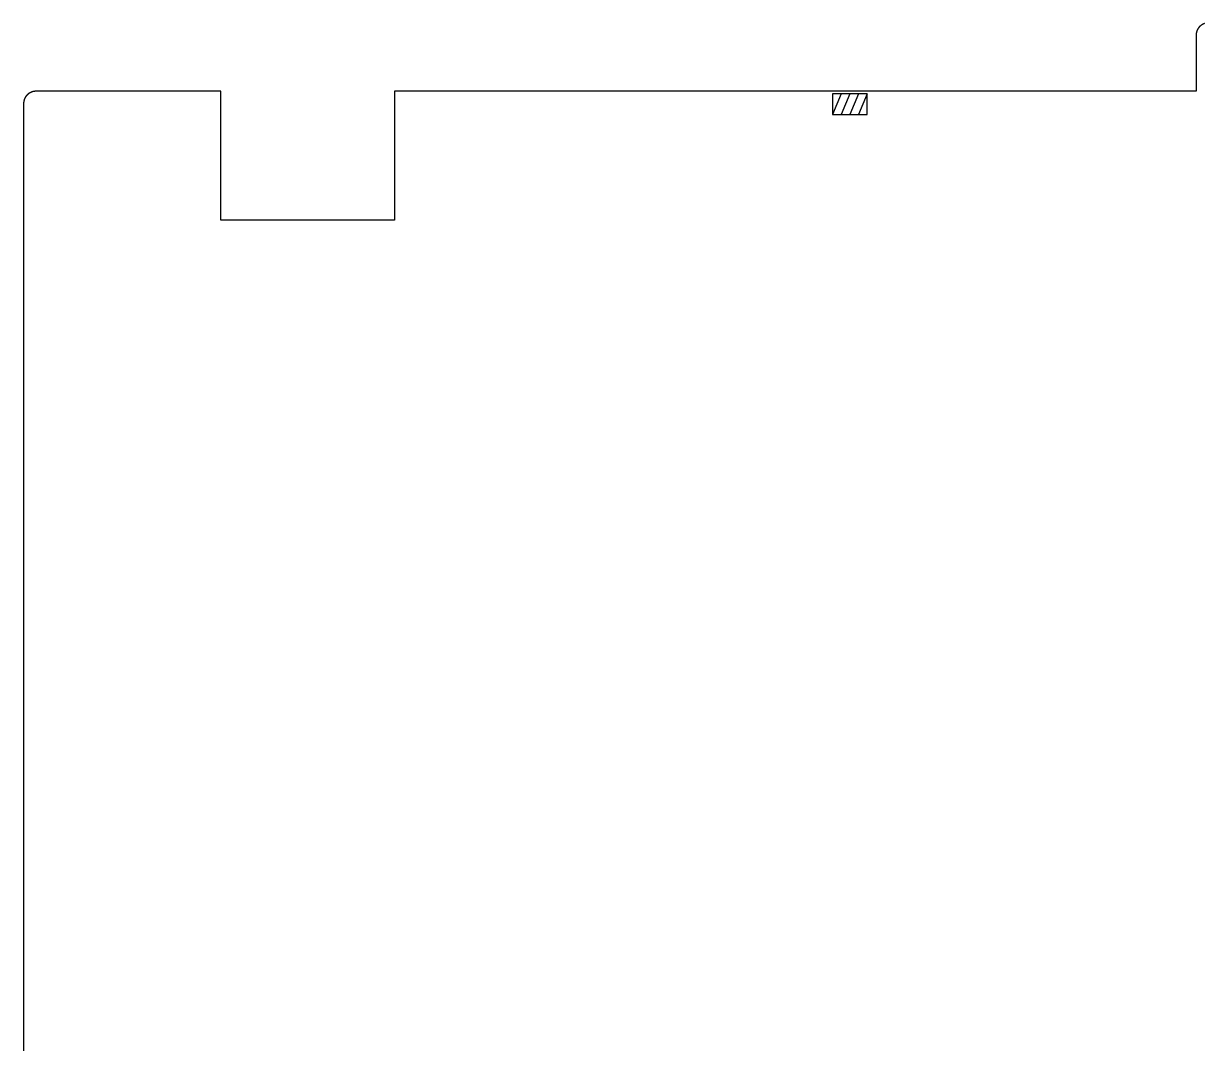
# Model space of a CAD drawing. Header units: millimetres. Extents: x 71 to 227, y -167 to -49.
# Drawn here: x 80.6 to 149, y -108.3 to -49.2 of the extents above; entities that cross this region are included whole.
import ezdxf

# ---------------------------------------------------------------- set-up
doc = ezdxf.new("R2010")
doc.units = ezdxf.units.MM
doc.layers.add('Edge.Cuts', color=254, linetype='CONTINUOUS', true_color=0xd0d2cd)
doc.layers.add('User.Drawings', color=9, linetype='CONTINUOUS', true_color=0xc2c2c2)

msp = doc.modelspace()

# ---------------------------------------------------------------- linework, layer by layer
at = {"layer": 'Edge.Cuts', "linetype": 'CONTINUOUS'}
for p, q in [((148.995713, -49.234377), (148.988925, -49.236917)), ((149.002513, -49.231917), (148.995713, -49.234377)), ((149.009326, -49.229537), (149.002513, -49.231917)), ((149.016149, -49.227238), (149.009326, -49.229537)), ((148.538784, -49.864616), (148.538783, -49.865612)), ((148.538783, -49.865612), (148.538783, -53.14467)), ((148.5388, -49.861181), (148.538784, -49.864616)), ((148.538836, -49.857748), (148.5388, -49.861181)), ((148.538892, -49.854309), (148.538836, -49.857748)), ((148.538968, -49.850873), (148.538892, -49.854309)), ((148.539064, -49.847432), (148.538968, -49.850873)), ((148.53918, -49.843993), (148.539064, -49.847432)), ((148.539316, -49.840549), (148.53918, -49.843993)), ((148.539473, -49.837108), (148.539316, -49.840549)), ((148.539649, -49.833662), (148.539473, -49.837108)), ((148.539846, -49.830218), (148.539649, -49.833662)), ((148.540063, -49.826769), (148.539846, -49.830218)), ((148.5403, -49.823323), (148.540063, -49.826769)), ((148.540557, -49.819873), (148.5403, -49.823323)), ((148.540835, -49.816425), (148.540557, -49.819873)), ((148.541132, -49.812972), (148.540835, -49.816425)), ((148.54145, -49.809523), (148.541132, -49.812972)), ((148.541788, -49.806069), (148.54145, -49.809523)), ((148.542146, -49.802618), (148.541788, -49.806069)), ((148.542525, -49.799163), (148.542146, -49.802618)), ((148.542923, -49.795711), (148.542525, -49.799163)), ((148.543342, -49.792254), (148.542923, -49.795711)), ((148.543781, -49.788801), (148.543342, -49.792254)), ((148.544241, -49.785344), (148.543781, -49.788801)), ((148.54472, -49.78189), (148.544241, -49.785344)), ((148.545221, -49.778433), (148.54472, -49.78189)), ((148.54574, -49.774979), (148.545221, -49.778433)), ((148.546281, -49.771521), (148.54574, -49.774979)), ((148.546842, -49.768067), (148.546281, -49.771521)), ((148.547423, -49.764609), (148.546842, -49.768067)), ((148.548024, -49.761155), (148.547423, -49.764609)), ((148.548647, -49.757697), (148.548024, -49.761155)), ((148.549288, -49.754244), (148.548647, -49.757697)), ((148.549951, -49.750787), (148.549288, -49.754244)), ((148.550634, -49.747335), (148.549951, -49.750787)), ((148.551337, -49.743879), (148.550634, -49.747335)), ((148.55206, -49.740427), (148.551337, -49.743879)), ((148.552804, -49.736973), (148.55206, -49.740427)), ((148.553568, -49.733523), (148.552804, -49.736973)), ((148.554353, -49.73007), (148.553568, -49.733523)), ((148.555158, -49.726622), (148.554353, -49.73007)), ((148.555983, -49.723171), (148.555158, -49.726622)), ((148.556828, -49.719725), (148.555983, -49.723171)), ((148.557695, -49.716277), (148.556828, -49.719725)), ((148.55858, -49.712833), (148.557695, -49.716277)), ((148.559488, -49.709387), (148.55858, -49.712833)), ((148.560414, -49.705947), (148.559488, -49.709387)), ((148.561362, -49.702504), (148.560414, -49.705947)), ((148.562329, -49.699067), (148.561362, -49.702504)), ((148.563317, -49.695628), (148.562329, -49.699067)), ((148.564325, -49.692195), (148.563317, -49.695628)), ((148.565354, -49.688759), (148.564325, -49.692195)), ((148.566403, -49.68533), (148.565354, -49.688759)), ((148.567472, -49.681899), (148.566403, -49.68533)), ((148.568561, -49.678474), (148.567472, -49.681899)), ((148.569672, -49.675048), (148.568561, -49.678474)), ((148.570801, -49.671628), (148.569672, -49.675048)), ((148.571952, -49.668206), (148.570801, -49.671628)), ((148.573122, -49.664792), (148.571952, -49.668206)), ((148.574314, -49.661376), (148.573122, -49.664792)), ((148.575524, -49.657967), (148.574314, -49.661376)), ((148.576756, -49.654557), (148.575524, -49.657967)), ((148.578007, -49.651155), (148.576756, -49.654557)), ((148.579279, -49.647751), (148.578007, -49.651155)), ((148.58057, -49.644355), (148.579279, -49.647751)), ((148.581882, -49.640959), (148.58057, -49.644355)), ((148.583214, -49.63757), (148.581882, -49.640959)), ((148.584566, -49.634181), (148.583214, -49.63757)), ((148.585938, -49.630799), (148.584566, -49.634181)), ((148.58733, -49.627418), (148.585938, -49.630799)), ((148.588742, -49.624045), (148.58733, -49.627418)), ((148.590174, -49.620672), (148.588742, -49.624045)), ((148.591626, -49.617307), (148.590174, -49.620672)), ((148.593098, -49.613943), (148.591626, -49.617307)), ((148.594589, -49.610587), (148.593098, -49.613943)), ((148.596102, -49.607233), (148.594589, -49.610587)), ((148.597633, -49.603886), (148.596102, -49.607233)), ((148.599185, -49.600542), (148.597633, -49.603886)), ((148.600755, -49.597205), (148.599185, -49.600542)), ((148.602346, -49.593871), (148.600755, -49.597205)), ((148.603956, -49.590545), (148.602346, -49.593871)), ((148.605586, -49.587221), (148.603956, -49.590545)), ((148.607235, -49.583906), (148.605586, -49.587221)), ((148.608905, -49.580594), (148.607235, -49.583906)), ((148.610593, -49.577291), (148.608905, -49.580594)), ((148.612302, -49.573991), (148.610593, -49.577291)), ((148.614028, -49.570699), (148.612302, -49.573991)), ((148.615776, -49.567412), (148.614028, -49.570699)), ((148.617541, -49.564133), (148.615776, -49.567412)), ((148.619327, -49.560858), (148.617541, -49.564133)), ((148.621131, -49.557593), (148.619327, -49.560858)), ((148.622955, -49.554331), (148.621131, -49.557593)), ((148.624797, -49.55108), (148.622955, -49.554331)), ((148.62666, -49.547832), (148.624797, -49.55108)), ((148.628539, -49.544595), (148.62666, -49.547832)), ((148.63044, -49.541362), (148.628539, -49.544595)), ((148.632357, -49.53814), (148.63044, -49.541362)), ((148.634295, -49.534923), (148.632357, -49.53814)), ((148.63625, -49.531715), (148.634295, -49.534923)), ((148.638225, -49.528514), (148.63625, -49.531715)), ((148.640218, -49.525322), (148.638225, -49.528514)), ((148.64223, -49.522137), (148.640218, -49.525322)), ((148.644259, -49.518963), (148.64223, -49.522137)), ((148.646308, -49.515794), (148.644259, -49.518963)), ((148.648374, -49.512637), (148.646308, -49.515794)), ((148.650459, -49.509486), (148.648374, -49.512637)), ((148.652561, -49.506346), (148.650459, -49.509486)), ((148.654683, -49.503213), (148.652561, -49.506346)), ((148.656821, -49.500091), (148.654683, -49.503213)), ((148.658978, -49.496977), (148.656821, -49.500091)), ((148.661152, -49.493874), (148.658978, -49.496977)), ((148.663345, -49.490779), (148.661152, -49.493874)), ((148.665554, -49.487696), (148.663345, -49.490779)), ((148.667782, -49.484621), (148.665554, -49.487696)), ((148.670026, -49.481557), (148.667782, -49.484621)), ((148.672288, -49.478502), (148.670026, -49.481557)), ((148.674567, -49.475459), (148.672288, -49.478502)), ((148.676864, -49.472426), (148.674567, -49.475459)), ((148.679177, -49.469404), (148.676864, -49.472426)), ((148.681508, -49.466391), (148.679177, -49.469404)), ((148.683854, -49.463391), (148.681508, -49.466391)), ((148.686219, -49.460401), (148.683854, -49.463391)), ((148.688599, -49.457423), (148.686219, -49.460401)), ((148.690997, -49.454455), (148.688599, -49.457423)), ((148.69341, -49.4515), (148.690997, -49.454455)), ((148.69584, -49.448556), (148.69341, -49.4515)), ((148.698286, -49.445624), (148.69584, -49.448556)), ((148.700748, -49.442703), (148.698286, -49.445624)), ((148.703226, -49.439796), (148.700748, -49.442703)), ((148.705721, -49.436899), (148.703226, -49.439796)), ((148.70823, -49.434016), (148.705721, -49.436899)), ((148.710756, -49.431145), (148.70823, -49.434016)), ((148.713297, -49.428287), (148.710756, -49.431145)), ((148.715853, -49.425441), (148.713297, -49.428287)), ((148.718425, -49.422608), (148.715853, -49.425441)), ((148.721012, -49.419788), (148.718425, -49.422608)), ((148.723614, -49.416982), (148.721012, -49.419788)), ((148.726231, -49.414188), (148.723614, -49.416982)), ((148.728863, -49.411409), (148.726231, -49.414188)), ((148.73151, -49.408642), (148.728863, -49.411409)), ((148.734171, -49.40589), (148.73151, -49.408642)), ((148.736846, -49.403151), (148.734171, -49.40589)), ((148.739536, -49.400426), (148.736846, -49.403151)), ((148.744958, -49.395019), (148.739536, -49.400426)), ((148.750436, -49.389669), (148.744958, -49.395019)), ((148.755969, -49.384378), (148.750436, -49.389669)), ((148.761555, -49.379146), (148.755969, -49.384378)), ((148.767194, -49.373974), (148.761555, -49.379146)), ((148.772884, -49.368864), (148.767194, -49.373974)), ((148.778624, -49.363816), (148.772884, -49.368864)), ((148.784414, -49.358831), (148.778624, -49.363816)), ((148.790252, -49.35391), (148.784414, -49.358831)), ((148.796137, -49.349054), (148.790252, -49.35391)), ((148.802067, -49.344264), (148.796137, -49.349054)), ((148.808043, -49.33954), (148.802067, -49.344264)), ((148.814062, -49.334884), (148.808043, -49.33954)), ((148.820124, -49.330296), (148.814062, -49.334884)), ((148.826226, -49.325777), (148.820124, -49.330296)), ((148.832369, -49.321327), (148.826226, -49.325777)), ((148.838551, -49.316948), (148.832369, -49.321327)), ((148.844771, -49.31264), (148.838551, -49.316948)), ((148.851028, -49.308404), (148.844771, -49.31264)), ((148.85732, -49.30424), (148.851028, -49.308404)), ((148.863646, -49.300149), (148.85732, -49.30424)), ((148.870006, -49.296131), (148.863646, -49.300149)), ((148.876398, -49.292188), (148.870006, -49.296131)), ((148.882821, -49.288319), (148.876398, -49.292188)), ((148.889274, -49.284525), (148.882821, -49.288319)), ((148.895756, -49.280807), (148.889274, -49.284525)), ((148.902265, -49.277166), (148.895756, -49.280807)), ((148.908801, -49.2736), (148.902265, -49.277166)), ((148.915362, -49.270112), (148.908801, -49.2736)), ((148.921948, -49.266701), (148.915362, -49.270112)), ((148.928558, -49.263368), (148.921948, -49.266701)), ((148.935189, -49.260113), (148.928558, -49.263368)), ((148.941842, -49.256936), (148.935189, -49.260113)), ((148.948515, -49.253838), (148.941842, -49.256936)), ((148.955208, -49.250819), (148.948515, -49.253838)), ((148.961919, -49.247879), (148.955208, -49.250819)), ((148.968647, -49.245019), (148.961919, -49.247879)), ((148.975391, -49.242238), (148.968647, -49.245019)), ((148.982151, -49.239537), (148.975391, -49.242238)), ((148.988925, -49.236917), (148.982151, -49.239537)), ((80.857431, -53.337416), (80.854651, -53.339962)), ((80.860225, -53.334885), (80.857431, -53.337416)), ((80.863034, -53.332367), (80.860225, -53.334885)), ((80.865856, -53.329864), (80.863034, -53.332367)), ((80.868693, -53.327374), (80.865856, -53.329864)), ((80.871544, -53.3249), (80.868693, -53.327374)), ((80.874409, -53.322439), (80.871544, -53.3249)), ((80.88018, -53.317561), (80.874409, -53.322439)), ((80.886006, -53.312742), (80.88018, -53.317561)), ((80.891886, -53.307981), (80.886006, -53.312742)), ((80.89782, -53.30328), (80.891886, -53.307981)), ((80.903807, -53.298639), (80.89782, -53.30328)), ((80.909847, -53.294058), (80.903807, -53.298639)), ((80.915939, -53.289539), (80.909847, -53.294058)), ((80.922082, -53.28508), (80.915939, -53.289539)), ((80.928276, -53.280684), (80.922082, -53.28508)), ((80.93452, -53.27635), (80.928276, -53.280684)), ((80.940814, -53.272079), (80.93452, -53.27635)), ((80.947157, -53.267872), (80.940814, -53.272079)), ((80.953548, -53.263729), (80.947157, -53.267872)), ((80.959987, -53.259649), (80.953548, -53.263729)), ((80.966473, -53.255635), (80.959987, -53.259649)), ((80.973006, -53.251686), (80.966473, -53.255635)), ((80.979584, -53.247803), (80.973006, -53.251686)), ((80.986208, -53.243985), (80.979584, -53.247803)), ((80.992877, -53.240234), (80.986208, -53.243985)), ((80.99959, -53.236551), (80.992877, -53.240234)), ((81.006346, -53.232934), (80.99959, -53.236551)), ((81.013145, -53.229385), (81.006346, -53.232934)), ((81.019987, -53.225905), (81.013145, -53.229385)), ((81.026871, -53.222492), (81.019987, -53.225905)), ((81.033795, -53.219149), (81.026871, -53.222492)), ((81.04076, -53.215875), (81.033795, -53.219149)), ((81.047766, -53.21267), (81.04076, -53.215875)), ((81.05481, -53.209536), (81.047766, -53.21267)), ((81.061894, -53.206471), (81.05481, -53.209536)), ((81.069015, -53.203477), (81.061894, -53.206471)), ((81.076175, -53.200555), (81.069015, -53.203477)), ((81.083371, -53.197703), (81.076175, -53.200555)), ((81.090604, -53.194923), (81.083371, -53.197703)), ((81.097873, -53.192215), (81.090604, -53.194923)), ((81.105178, -53.189578), (81.097873, -53.192215)), ((81.112517, -53.187015), (81.105178, -53.189578)), ((81.119891, -53.184524), (81.112517, -53.187015)), ((81.127298, -53.182106), (81.119891, -53.184524)), ((81.134739, -53.179761), (81.127298, -53.182106)), ((81.142212, -53.17749), (81.134739, -53.179761)), ((81.149718, -53.175293), (81.142212, -53.17749)), ((81.157255, -53.17317), (81.149718, -53.175293)), ((81.164824, -53.171121), (81.157255, -53.17317)), ((81.172423, -53.169146), (81.164824, -53.171121)), ((81.180052, -53.167247), (81.172423, -53.169146)), ((81.18771, -53.165422), (81.180052, -53.167247)), ((81.195398, -53.163673), (81.18771, -53.165422)), ((81.203115, -53.161999), (81.195398, -53.163673)), ((81.210859, -53.160401), (81.203115, -53.161999)), ((81.218632, -53.158879), (81.210859, -53.160401)), ((81.226431, -53.157434), (81.218632, -53.158879)), ((81.234257, -53.156064), (81.226431, -53.157434)), ((81.24211, -53.154771), (81.234257, -53.156064)), ((81.249988, -53.153555), (81.24211, -53.154771)), ((81.257892, -53.152417), (81.249988, -53.153555)), ((81.26582, -53.151355), (81.257892, -53.152417)), ((81.273773, -53.15037), (81.26582, -53.151355)), ((81.28175, -53.149464), (81.273773, -53.15037)), ((81.289751, -53.148635), (81.28175, -53.149464)), ((81.297775, -53.147884), (81.289751, -53.148635)), ((81.305821, -53.147212), (81.297775, -53.147884)), ((81.31389, -53.146617), (81.305821, -53.147212)), ((81.321981, -53.146102), (81.31389, -53.146617)), ((81.330093, -53.145665), (81.321981, -53.146102)), ((81.338227, -53.145307), (81.330093, -53.145665)), ((81.346381, -53.145029), (81.338227, -53.145307)), ((81.354556, -53.14483), (81.346381, -53.145029)), ((81.362751, -53.14471), (81.354556, -53.14483)), ((81.370965, -53.14467), (81.362751, -53.14471)), ((82.28769, -53.14467), (81.370965, -53.14467)), ((92.045, -53.14467), (82.28769, -53.14467)), ((92.045, -60.619514), (92.045, -53.14467)), ((102.10308, -53.14467), (102.10308, -60.619514)), ((148.538783, -53.14467), (102.10308, -53.14467)), ((80.630542, -53.846501), (80.630534, -53.849845)), ((80.630534, -53.849845), (80.630534, -137.06037)), ((80.63057, -53.842731), (80.630542, -53.846501)), ((80.630617, -53.838965), (80.63057, -53.842731)), ((80.630685, -53.8352), (80.630617, -53.838965)), ((80.630773, -53.83144), (80.630685, -53.8352)), ((80.63088, -53.827681), (80.630773, -53.83144)), ((80.631008, -53.823927), (80.63088, -53.827681)), ((80.631156, -53.820173), (80.631008, -53.823927)), ((80.631323, -53.816425), (80.631156, -53.820173)), ((80.63151, -53.812678), (80.631323, -53.816425)), ((80.631717, -53.808936), (80.63151, -53.812678)), ((80.631945, -53.805195), (80.631717, -53.808936)), ((80.632191, -53.801459), (80.631945, -53.805195)), ((80.632458, -53.797724), (80.632191, -53.801459)), ((80.632745, -53.793995), (80.632458, -53.797724)), ((80.633051, -53.790267), (80.632745, -53.793995)), ((80.633377, -53.786545), (80.633051, -53.790267)), ((80.633723, -53.782824), (80.633377, -53.786545)), ((80.634089, -53.779109), (80.633723, -53.782824)), ((80.634475, -53.775396), (80.634089, -53.779109)), ((80.63488, -53.771688), (80.634475, -53.775396)), ((80.635305, -53.767982), (80.63488, -53.771688)), ((80.63575, -53.764281), (80.635305, -53.767982)), ((80.636214, -53.760583), (80.63575, -53.764281)), ((80.636698, -53.75689), (80.636214, -53.760583)), ((80.637202, -53.7532), (80.636698, -53.75689)), ((80.637725, -53.749516), (80.637202, -53.7532)), ((80.638268, -53.745833), (80.637725, -53.749516)), ((80.638831, -53.742157), (80.638268, -53.745833)), ((80.639413, -53.738483), (80.638831, -53.742157)), ((80.640015, -53.734816), (80.639413, -53.738483)), ((80.640636, -53.73115), (80.640015, -53.734816)), ((80.641277, -53.727492), (80.640636, -53.73115)), ((80.641938, -53.723835), (80.641277, -53.727492)), ((80.642617, -53.720186), (80.641938, -53.723835)), ((80.643317, -53.716539), (80.642617, -53.720186)), ((80.644036, -53.712898), (80.643317, -53.716539)), ((80.644774, -53.709261), (80.644036, -53.712898)), ((80.645532, -53.70563), (80.644774, -53.709261)), ((80.64631, -53.702002), (80.645532, -53.70563)), ((80.647106, -53.698381), (80.64631, -53.702002)), ((80.647922, -53.694763), (80.647106, -53.698381)), ((80.648758, -53.691152), (80.647922, -53.694763)), ((80.649613, -53.687545), (80.648758, -53.691152)), ((80.650487, -53.683944), (80.649613, -53.687545)), ((80.65138, -53.680347), (80.650487, -53.683944)), ((80.652293, -53.676758), (80.65138, -53.680347)), ((80.653225, -53.673172), (80.652293, -53.676758)), ((80.654176, -53.669593), (80.653225, -53.673172)), ((80.655147, -53.666018), (80.654176, -53.669593)), ((80.656136, -53.66245), (80.655147, -53.666018)), ((80.657145, -53.658887), (80.656136, -53.66245)), ((80.658173, -53.655331), (80.657145, -53.658887)), ((80.65922, -53.651779), (80.658173, -53.655331)), ((80.660286, -53.648234), (80.65922, -53.651779)), ((80.661372, -53.644695), (80.660286, -53.648234)), ((80.662476, -53.641163), (80.661372, -53.644695)), ((80.6636, -53.637635), (80.662476, -53.641163)), ((80.664742, -53.634115), (80.6636, -53.637635)), ((80.665904, -53.6306), (80.664742, -53.634115)), ((80.667084, -53.627093), (80.665904, -53.6306)), ((80.668284, -53.623591), (80.667084, -53.627093)), ((80.669502, -53.620097), (80.668284, -53.623591)), ((80.670739, -53.616608), (80.669502, -53.620097)), ((80.671995, -53.613128), (80.670739, -53.616608)), ((80.67327, -53.609652), (80.671995, -53.613128)), ((80.674564, -53.606185), (80.67327, -53.609652)), ((80.675876, -53.602724), (80.674564, -53.606185)), ((80.677207, -53.599271), (80.675876, -53.602724)), ((80.678558, -53.595823), (80.677207, -53.599271)), ((80.679926, -53.592385), (80.678558, -53.595823)), ((80.681314, -53.588952), (80.679926, -53.592385)), ((80.682719, -53.585527), (80.681314, -53.588952)), ((80.684144, -53.582109), (80.682719, -53.585527)), ((80.685587, -53.5787), (80.684144, -53.582109)), ((80.687049, -53.575296), (80.685587, -53.5787)), ((80.688528, -53.571902), (80.687049, -53.575296)), ((80.690027, -53.568514), (80.688528, -53.571902)), ((80.691544, -53.565136), (80.690027, -53.568514)), ((80.69308, -53.561764), (80.691544, -53.565136)), ((80.694633, -53.558401), (80.69308, -53.561764)), ((80.696206, -53.555045), (80.694633, -53.558401)), ((80.697796, -53.551698), (80.696206, -53.555045)), ((80.699405, -53.548359), (80.697796, -53.551698)), ((80.701031, -53.545028), (80.699405, -53.548359)), ((80.702677, -53.541705), (80.701031, -53.545028)), ((80.70434, -53.538392), (80.702677, -53.541705)), ((80.706021, -53.535086), (80.70434, -53.538392)), ((80.70772, -53.53179), (80.706021, -53.535086)), ((80.709438, -53.528501), (80.70772, -53.53179)), ((80.711173, -53.525222), (80.709438, -53.528501)), ((80.712927, -53.521951), (80.711173, -53.525222)), ((80.714698, -53.518691), (80.712927, -53.521951)), ((80.716487, -53.515438), (80.714698, -53.518691)), ((80.718294, -53.512195), (80.716487, -53.515438)), ((80.720119, -53.50896), (80.718294, -53.512195)), ((80.721961, -53.505736), (80.720119, -53.50896)), ((80.723821, -53.50252), (80.721961, -53.505736)), ((80.725699, -53.499314), (80.723821, -53.50252)), ((80.727595, -53.496117), (80.725699, -53.499314)), ((80.729507, -53.492931), (80.727595, -53.496117)), ((80.731438, -53.489753), (80.729507, -53.492931)), ((80.733386, -53.486587), (80.731438, -53.489753)), ((80.735352, -53.483429), (80.733386, -53.486587)), ((80.737334, -53.480282), (80.735352, -53.483429)), ((80.739335, -53.477144), (80.737334, -53.480282)), ((80.741352, -53.474017), (80.739335, -53.477144)), ((80.743387, -53.470899), (80.741352, -53.474017)), ((80.745438, -53.467793), (80.743387, -53.470899)), ((80.747507, -53.464696), (80.745438, -53.467793)), ((80.749593, -53.46161), (80.747507, -53.464696)), ((80.751697, -53.458534), (80.749593, -53.46161)), ((80.753816, -53.45547), (80.751697, -53.458534)), ((80.755954, -53.452415), (80.753816, -53.45547)), ((80.758107, -53.449372), (80.755954, -53.452415)), ((80.760278, -53.446339), (80.758107, -53.449372)), ((80.762465, -53.443318), (80.760278, -53.446339)), ((80.76467, -53.440307), (80.762465, -53.443318)), ((80.76689, -53.437308), (80.76467, -53.440307)), ((80.769128, -53.434319), (80.76689, -53.437308)), ((80.771382, -53.431343), (80.769128, -53.434319)), ((80.773652, -53.428377), (80.771382, -53.431343)), ((80.775939, -53.425423), (80.773652, -53.428377)), ((80.778242, -53.42248), (80.775939, -53.425423)), ((80.780562, -53.419549), (80.778242, -53.42248)), ((80.782898, -53.41663), (80.780562, -53.419549)), ((80.78525, -53.413723), (80.782898, -53.41663)), ((80.787618, -53.410827), (80.78525, -53.413723)), ((80.790002, -53.407943), (80.787618, -53.410827)), ((80.792402, -53.405071), (80.790002, -53.407943)), ((80.794819, -53.402212), (80.792402, -53.405071)), ((80.797251, -53.399364), (80.794819, -53.402212)), ((80.799699, -53.396529), (80.797251, -53.399364)), ((80.802163, -53.393706), (80.799699, -53.396529)), ((80.804642, -53.390896), (80.802163, -53.393706)), ((80.807137, -53.388098), (80.804642, -53.390896)), ((80.809648, -53.385313), (80.807137, -53.388098)), ((80.812174, -53.38254), (80.809648, -53.385313)), ((80.814716, -53.37978), (80.812174, -53.38254)), ((80.817273, -53.377033), (80.814716, -53.37978)), ((80.819845, -53.374299), (80.817273, -53.377033)), ((80.822433, -53.371578), (80.819845, -53.374299)), ((80.825036, -53.36887), (80.822433, -53.371578)), ((80.827654, -53.366174), (80.825036, -53.36887)), ((80.830287, -53.363493), (80.827654, -53.366174)), ((80.832935, -53.360824), (80.830287, -53.363493)), ((80.835598, -53.358169), (80.832935, -53.360824)), ((80.838276, -53.355527), (80.835598, -53.358169)), ((80.840968, -53.352899), (80.838276, -53.355527)), ((80.843676, -53.350284), (80.840968, -53.352899)), ((80.846398, -53.347683), (80.843676, -53.350284)), ((80.849134, -53.345095), (80.846398, -53.347683)), ((80.851886, -53.342522), (80.849134, -53.345095)), ((80.854651, -53.339962), (80.851886, -53.342522)), ((102.10308, -60.619514), (92.045, -60.619514))]:
    msp.add_line(p, q, dxfattribs=at)
at = {"layer": 'User.Drawings', "linetype": 'CONTINUOUS'}
for p, q in [((127.475, -53.3), (127.475, -54.5)), ((127.975, -53.3), (127.475, -54.5)), ((129.475, -53.3), (127.475, -53.3)), ((128.475, -53.3), (127.975, -54.5)), ((128.975, -53.3), (128.475, -54.5)), ((129.475, -53.3), (128.975, -54.5)), ((129.475, -54.5), (129.475, -53.3)), ((127.475, -54.5), (129.475, -54.5))]:
    msp.add_line(p, q, dxfattribs=at)

doc.saveas('drawing.dxf')
